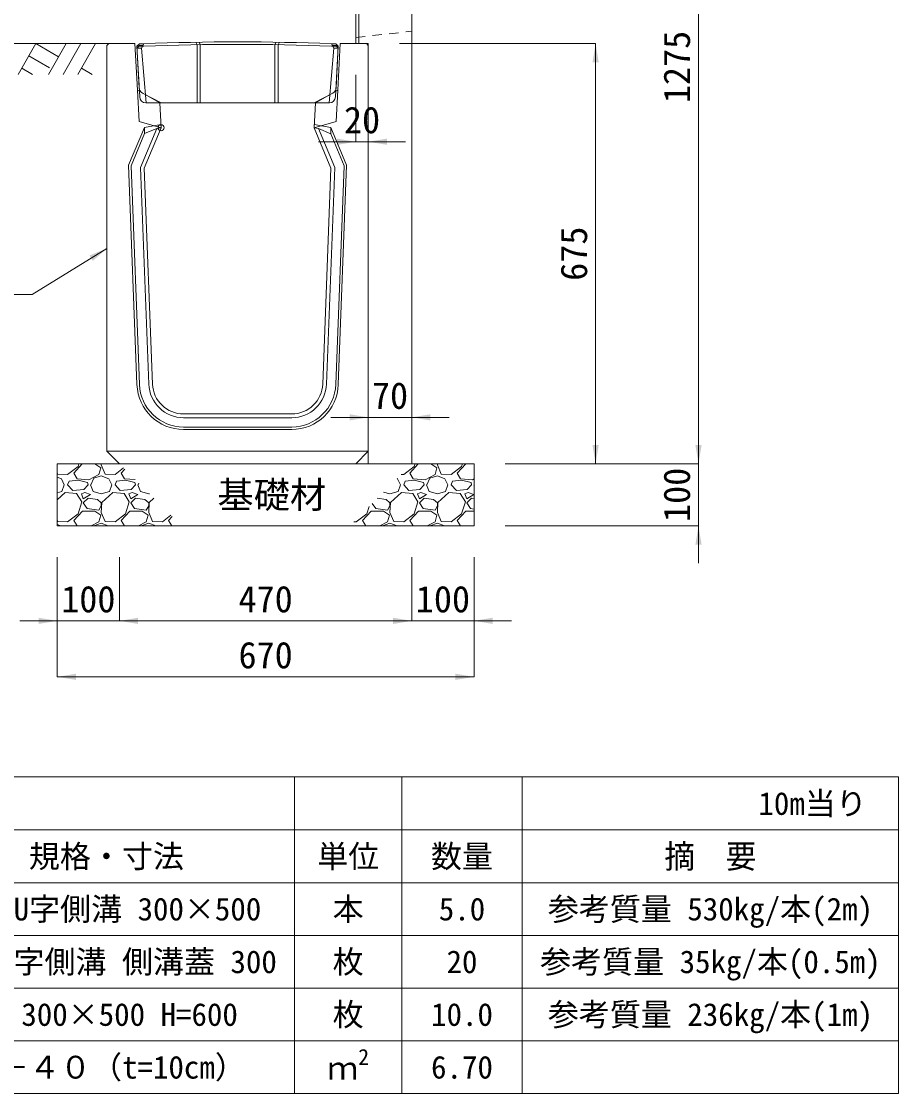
# Model space of a CAD drawing. Units: millimetres at full size. Extents: x 187207 to 255567, y 882048 to 905686.
# Drawn here: x 203707 to 205117, y 892378 to 894101 of the extents above; entities that cross this region are included whole.
import ezdxf
from ezdxf.enums import TextEntityAlignment as Align

# ---------------------------------------------------------------- set-up
doc = ezdxf.new("R2010")
doc.units = ezdxf.units.MM
doc.header["$LTSCALE"] = 20
doc.header["$PDMODE"] = 32
doc.header["$PDSIZE"] = 10
doc.linetypes.add('DASHED', pattern=[7.5, 6, -1.5])
doc.linetypes.add('USER2', pattern=[1.35, 0.75, -0.6])
for name, color, linetype, lineweight in [('0_2', 7, 'Continuous', 20), ('Defpoints_3', 8, 'Continuous', 0), ('パネックス', 2, 'Continuous', 13), ('基礎材', 7, 'Continuous', 15), ('寸法・材料表', 7, 'Continuous', 13), ('寸法線', 7, 'Continuous', 13), ('引出線', 4, 'Continuous', 13), ('箱型U字側溝', 2, 'Continuous', 9), ('ﾊｯﾁﾝｸﾞ', 7, 'Continuous', 5)]:
    doc.layers.add(name, color=color, linetype=linetype, lineweight=lineweight)
doc.styles.add('ＭＳ ゴシック', font='')
doc.styles.add('ＭＳ Ｐゴシック', font='')
doc.styles.get('ＭＳ ゴシック').set_extended_font_data('MS Gothic')
doc.styles.get('ＭＳ Ｐゴシック').set_extended_font_data('MS PGothic')

# ---------------------------------------------------------------- blocks, each defined once
blk = doc.blocks.new('filled_arrow')
at = {"color": 0, "linetype": 'Continuous', "lineweight": -2}
blk.add_solid([(7.5, 1.25), (0, 0), (7.5, -1.25)], dxfattribs=at)

msp = doc.modelspace()

# ---------------------------------------------------------------- linework, layer by layer
at = {"layer": '0_2'}
msp.add_line((203847.37, 894065.37), (203447.37, 894065.37), dxfattribs=at)
at = {"layer": 'Defpoints_3'}
for p, q in [((203177.92, 892887.01), (205116.83, 892887.01)), ((204145.92, 892887.01), (204145.92, 892801.83)), ((204318.23, 892887.01), (204318.23, 892801.83)), ((204511.83, 892887.01), (204511.83, 892801.83)), ((205116.83, 892887.01), (205116.83, 892801.83))]:
    msp.add_line(p, q, dxfattribs=at)
at = {"layer": 'パネックス', "lineweight": 5}
msp.add_line((204249.37, 894665.37), (204249.37, 894065.37), dxfattribs=at)
at = {"layer": 'パネックス'}
for p, q in [((204334.37, 894665.37), (204334.37, 893390.37)), ((204244.37, 894065.37), (204244.37, 894660.37)), ((204264.37, 894065.37), (204244.37, 894065.37)), ((204264.37, 893390.37), (204264.37, 894065.37)), ((204334.37, 893390.37), (204264.37, 893390.37))]:
    msp.add_line(p, q, dxfattribs=at)
at = {"layer": 'パネックス', "linetype": 'USER2', "lineweight": 9}
msp.add_line((204244.37, 894075.37), (204334.37, 894085.37), dxfattribs=at)
at = {"layer": '基礎材'}
for p, q in [((203764.37, 893390.37), (204434.37, 893390.37)), ((203764.37, 893390.37), (203764.37, 893290.37)), ((204434.37, 893390.37), (204434.37, 893290.37)), ((203764.37, 893290.37), (204434.37, 893290.37))]:
    msp.add_line(p, q, dxfattribs=at)
at = {"layer": '寸法・材料表'}
for p, q in [((203177.92, 892801.83), (205116.83, 892801.83)), ((204145.92, 892801.83), (204145.92, 892378.33)), ((204318.23, 892801.83), (204318.23, 892378.33)), ((204511.83, 892801.83), (204511.83, 892378.33)), ((205116.83, 892801.83), (205116.83, 892378.33)), ((203177.92, 892717.13), (205116.83, 892717.13)), ((203177.92, 892632.43), (205116.83, 892632.43)), ((203177.92, 892547.73), (205116.83, 892547.73)), ((203177.92, 892463.03), (205116.83, 892463.03)), ((203177.92, 892378.33), (205116.83, 892378.33))]:
    msp.add_line(p, q, dxfattribs=at)
at = {"layer": '寸法線'}
for p, q in [((204795.22, 893390.37), (204795.22, 894665.37)), ((203797.37, 894065.37), (203684.37, 894065.37)), ((204314.37, 894065.37), (204629.81, 894065.37)), ((204629.81, 894065.37), (204629.81, 893390.37)), ((204244.37, 894015.37), (204244.37, 893907.78)), ((204264.37, 894015.37), (204264.37, 893907.78)), ((204324.37, 893907.78), (204184.37, 893907.78)), ((204204.37, 893464.89), (204394.37, 893464.89)), ((204264.37, 893415.37), (204264.37, 893464.89)), ((204334.37, 893415.37), (204334.37, 893464.89)), ((204795.22, 893450.37), (204795.22, 893230.37)), ((204484.37, 893390.37), (204795.22, 893390.37)), ((204484.37, 893390.37), (204629.81, 893390.37)), ((204484.37, 893390.37), (204795.22, 893390.37)), ((204484.37, 893290.37), (204795.22, 893290.37)), ((203764.37, 893240.37), (203764.37, 893137.9)), ((203764.37, 893240.37), (203764.37, 893047.93)), ((203864.37, 893240.37), (203864.37, 893137.9)), ((203864.37, 893240.37), (203864.37, 893137.9)), ((204334.37, 893240.37), (204334.37, 893137.9)), ((204334.37, 893240.37), (204334.37, 893137.9)), ((204434.37, 893240.37), (204434.37, 893137.9)), ((204434.37, 893240.37), (204434.37, 893047.93)), ((203704.37, 893137.9), (203924.37, 893137.9)), ((203864.37, 893137.9), (204334.37, 893137.9)), ((204274.37, 893137.9), (204494.37, 893137.9)), ((204434.37, 893047.93), (203764.37, 893047.93))]:
    msp.add_line(p, q, dxfattribs=at)
at = {"layer": '引出線'}
msp.add_lwpolyline([(203844.37, 893736.37), (203724.16, 893662.09), (203384.16, 893662.09)], dxfattribs=at)
at = {"layer": '箱型U字側溝'}
for p, q in [((203892.58, 894061.23), (203903.44, 894061.23)), ((204205.28, 894061.23), (204216.15, 894061.23)), ((203904.49, 893930.83), (203904.62, 893920.71)), ((203924.38, 893929.17), (203931.37, 893930.37)), ((204184.37, 893929.17), (204177.37, 893930.37)), ((204204.25, 893930.83), (204204.13, 893920.71)), ((203898.33, 893866.46), (203911.55, 893518.25)), ((203917.55, 893518.47), (203904.37, 893865.37)), ((204141.24, 893470.37), (203967.51, 893470.37)), ((203967.51, 893464.37), (204141.24, 893464.37)), ((204141.24, 893449.37), (203967.51, 893449.37)), ((203967.51, 893445.37), (204141.24, 893445.37)), ((203844.37, 893410.37), (204264.37, 893410.37))]:
    msp.add_line(p, q, dxfattribs=at)
at = {"layer": '箱型U字側溝', "lineweight": 18}
msp.add_line((203906.91, 893970.23), (204201.81, 893970.23), dxfattribs=at)
at = {"layer": '箱型U字側溝', "lineweight": 13}
msp.add_line((204141.24, 893470.37), (203967.51, 893470.37), dxfattribs=at)
for points in [[(203929.37, 893970.37), (203893.37, 893990.37), (203889.37, 894065.37), (203847.37, 894065.37), (203844.37, 894062.37), (203844.37, 893410.37), (203864.37, 893390.37), (204244.37, 893390.37), (204264.37, 893410.37), (204264.37, 894062.37), (204261.37, 894065.37), (204219.37, 894065.37), (204215.37, 893990.37), (204179.37, 893970.37), (204177.37, 893930.37), (204204.37, 893865.37), (204191.2, 893518.47)], [(203917.55, 893518.47), (203904.37, 893865.37), (203931.37, 893930.37), (203929.37, 893970.37)]]:
    msp.add_lwpolyline(points, dxfattribs=at)
at = {"layer": '箱型U字側溝', "lineweight": 18}
for points in [[(203896.15, 893994.19), (203892.58, 894061.23), (203896.36, 894065.23)], [(203903.36, 894065.23), (203896.36, 894065.23), (203892.58, 894061.23), (203896.92, 893979.69)], [(204211.8, 893979.69), (204216.15, 894061.23), (204212.36, 894065.23), (204205.36, 894065.23)], [(204212.36, 894065.23), (204216.15, 894061.23), (204212.57, 893994.19)], [(204207.24, 893985.87), (204177.46, 893970.23), (203931.27, 893970.23), (203901.49, 893985.87)]]:
    msp.add_lwpolyline(points, dxfattribs=at)
at = {"layer": '箱型U字側溝', "color": 5}
for points in [[(203896.36, 894062.32), (203901.74, 894062.23), (203899.58, 894058.23), (203892.73, 894058.34)], [(204212.36, 894062.32), (204206.98, 894062.23), (204209.15, 894058.23), (204215.99, 894058.34)]]:
    msp.add_lwpolyline(points, close=True, dxfattribs=at)
at = {"layer": '箱型U字側溝', "color": 5, "linetype": 'DASHED'}
for points in [[(203907.43, 893970.23), (203899.58, 894058.23), (203903.36, 894065.23)], [(204201.3, 893970.23), (204209.15, 894058.23), (204205.36, 894065.23)]]:
    msp.add_lwpolyline(points, dxfattribs=at)
at = {"layer": '箱型U字側溝'}
for points in [[(203987.3, 894067.64), (203989.36, 894063.67), (203989.36, 893970.23)], [(203994.36, 893970.23), (203994.36, 894063.75), (203992.3, 894067.72)], [(204114.36, 893970.23), (204114.36, 894063.75), (204116.42, 894067.72)], [(204119.36, 893970.23), (204119.36, 894063.67), (204121.42, 894067.64)], [(203904.37, 893865.37), (203931.37, 893930.37), (203931.12, 893935.4), (203904.49, 893930.83), (203879.18, 893869.9), (203892.56, 893517.52)], [(203896.56, 893517.68), (203883.21, 893869.17), (203904.67, 893920.83), (203924.38, 893929.17), (203898.33, 893866.46)], [(204216.18, 893517.52), (204229.56, 893869.9), (204204.25, 893930.83), (204177.63, 893935.4), (204177.37, 893930.37), (204204.37, 893865.37), (204191.2, 893518.47)], [(204197.2, 893518.25), (204210.42, 893866.46), (204184.37, 893929.17), (204204.13, 893920.71), (204225.53, 893869.17), (204212.19, 893517.68)]]:
    msp.add_lwpolyline(points, dxfattribs=at)
at = {"layer": '箱型U字側溝', "linetype": 'DASHED', "lineweight": 13}
for points in [[(203931.37, 893930.37), (203896.04, 893940.37), (203893.37, 893990.37)], [(204177.37, 893930.37), (204212.71, 893940.37), (204215.37, 893990.37)]]:
    msp.add_lwpolyline(points, dxfattribs=at)
at = {"layer": '箱型U字側溝', "lineweight": 18}
for centre, radius, start, end in [((204054.36, 890266.56), 3801.67, 87.72365, 92.27635), ((203906.14, 893994.72), 10, 183.05288, 242.29297), ((204202.59, 893994.72), 10, 297.70703, 356.94712), ((203906.91, 893980.23), 10, 183.05288, 270), ((204201.81, 893980.23), 10, 270, 356.94712)]:
    msp.add_arc(centre, radius, start, end, dxfattribs=at)
at = {"layer": '箱型U字側溝'}
for centre, radius, start, end in [((204054.36, 890266.56), 3797.67, 87.72245, 92.27755), ((203967.51, 893520.37), 75, 182.17474, 270), ((203967.51, 893520.37), 71, 182.17474, 270), ((203967.51, 893520.37), 56, 182.17474, 270), ((203967.51, 893520.37), 50, 182.17474, 270), ((204141.24, 893520.37), 50, 270, 357.82526), ((204141.24, 893520.37), 56, 270, 357.82526), ((204141.24, 893520.37), 71, 270, 357.82526), ((204141.24, 893520.37), 75, 270, 357.82526)]:
    msp.add_arc(centre, radius, start, end, dxfattribs=at)
at = {"layer": '箱型U字側溝', "lineweight": 13}
for centre, start, end in [((203967.51, 893520.37), 182.17474, 270), ((204141.24, 893520.37), 270, 357.82526)]:
    msp.add_arc(centre, 50, start, end, dxfattribs=at)
at = {"layer": '箱型U字側溝'}
msp.add_point((203931.37, 893930.37), dxfattribs=at)
at = {"layer": 'ﾊｯﾁﾝｸﾞ', "lineweight": 9}
for p, q in [((203730.06, 894065.37), (203701.41, 894015.75)), ((203730.06, 894065.37), (203766.62, 894044.26)), ((203778.81, 894065.37), (203750.16, 894015.75)), ((203802.43, 894065.37), (203773.79, 894015.75)), ((203826.06, 894065.37), (203797.41, 894015.75)), ((203718.63, 894045.59), (203752.05, 894026.3)), ((203707.21, 894025.8), (203724.63, 894015.75)), ((203803.21, 894025.8), (203820.63, 894015.75))]:
    msp.add_line(p, q, dxfattribs=at)
at = {"layer": 'ﾊｯﾁﾝｸﾞ'}
for p, q in [((203791.02, 893375.37), (203804.52, 893390.37)), ((203797.88, 893386.04), (203799.26, 893390.37)), ((203824.9, 893390.37), (203834.45, 893383.75)), ((203835.31, 893390.37), (203835.21, 893388.33)), ((204331.28, 893375.37), (204344.78, 893390.37)), ((204338.14, 893386.04), (204339.53, 893390.37)), ((204365.16, 893390.37), (204374.72, 893383.75)), ((204375.58, 893390.37), (204375.48, 893388.33)), ((204407.48, 893375.37), (204420.98, 893390.37)), ((204414.34, 893386.04), (204415.73, 893390.37)), ((203764.37, 893375.6), (203765.11, 893373.85)), ((203765.11, 893373.85), (203781.11, 893373.09)), ((203781.11, 893373.09), (203797.88, 893386.04)), ((203796.35, 893366.23), (203791.02, 893375.37)), ((203834.45, 893383.75), (203831.4, 893373.09)), ((203835.21, 893388.33), (203841.31, 893373.85)), ((203841.31, 893373.85), (203857.31, 893373.09)), ((203857.31, 893373.09), (203871.05, 893383.7)), ((203867.22, 893375.37), (203872.98, 893381.77)), ((203872.55, 893366.23), (203867.22, 893375.37)), ((204317.31, 893373.28), (204321.38, 893373.09)), ((204321.38, 893373.09), (204338.14, 893386.04)), ((204336.62, 893366.23), (204331.28, 893375.37)), ((204374.72, 893383.75), (204371.67, 893373.09)), ((204375.48, 893388.33), (204381.57, 893373.85)), ((204381.57, 893373.85), (204397.58, 893373.09)), ((204397.58, 893373.09), (204414.34, 893386.04)), ((204412.82, 893366.23), (204407.48, 893375.37)), ((203764.37, 893368.79), (203771.21, 893366.23)), ((203771.21, 893366.23), (203775.78, 893356.32)), ((203771.97, 893345.65), (203775.78, 893356.32)), ((203781.11, 893356.32), (203783.4, 893362.42)), ((203789.49, 893347.18), (203781.11, 893356.32)), ((203797.88, 893363.94), (203783.4, 893362.42)), ((203815.4, 893364.7), (203796.35, 893366.23)), ((203813.12, 893360.13), (203797.88, 893363.94)), ((203813.88, 893356.32), (203807.02, 893348.7)), ((203813.88, 893356.32), (203813.12, 893360.13)), ((203831.4, 893373.09), (203815.4, 893364.7)), ((203817.69, 893356.32), (203822.26, 893345.65)), ((203818.45, 893356.32), (203823.02, 893366.99)), ((203823.02, 893366.99), (203835.21, 893370.8)), ((203835.21, 893370.8), (203847.41, 893366.23)), ((203847.41, 893366.23), (203851.98, 893356.32)), ((203848.17, 893345.65), (203851.98, 893356.32)), ((203857.31, 893356.32), (203859.6, 893362.42)), ((203865.69, 893347.18), (203857.31, 893356.32)), ((203874.08, 893363.94), (203859.6, 893362.42)), ((203889.9, 893364.84), (203872.55, 893366.23)), ((203889.32, 893360.13), (203874.08, 893363.94)), ((203890.08, 893356.32), (203883.22, 893348.7)), ((203890.08, 893356.32), (203889.32, 893360.13)), ((203893.89, 893356.32), (203898.46, 893345.65)), ((203894.65, 893356.32), (203895.78, 893358.96)), ((204310.59, 893366.56), (204311.47, 893366.23)), ((204311.47, 893366.23), (204316.04, 893356.32)), ((204312.23, 893345.65), (204316.04, 893356.32)), ((204321.38, 893356.32), (204323.66, 893362.42)), ((204329.76, 893347.18), (204321.38, 893356.32)), ((204338.14, 893363.94), (204323.66, 893362.42)), ((204355.67, 893364.7), (204336.62, 893366.23)), ((204353.38, 893360.13), (204338.14, 893363.94)), ((204354.14, 893356.32), (204347.28, 893348.7)), ((204354.14, 893356.32), (204353.38, 893360.13)), ((204371.67, 893373.09), (204355.67, 893364.7)), ((204357.95, 893356.32), (204362.52, 893345.65)), ((204358.71, 893356.32), (204363.29, 893366.99)), ((204363.29, 893366.99), (204375.48, 893370.8)), ((204375.48, 893370.8), (204387.67, 893366.23)), ((204387.67, 893366.23), (204392.24, 893356.32)), ((204388.43, 893345.65), (204392.24, 893356.32)), ((204397.58, 893356.32), (204399.86, 893362.42)), ((204405.96, 893347.18), (204397.58, 893356.32)), ((204414.34, 893363.94), (204399.86, 893362.42)), ((204431.87, 893364.7), (204412.82, 893366.23)), ((204429.58, 893360.13), (204414.34, 893363.94)), ((204430.34, 893356.32), (204423.48, 893348.7)), ((204430.34, 893356.32), (204429.58, 893360.13)), ((204434.37, 893366.02), (204431.87, 893364.7)), ((204434.15, 893356.32), (204434.37, 893355.8)), ((203764.37, 893343.42), (203771.97, 893345.65)), ((203777.3, 893344.13), (203764.37, 893332.33)), ((203795.59, 893342.61), (203777.3, 893344.13)), ((203807.02, 893348.7), (203789.49, 893347.18)), ((203803.97, 893328.89), (203795.59, 893342.61)), ((203808.54, 893344.13), (203803.21, 893341.84)), ((203803.21, 893341.84), (203806.26, 893334.22)), ((203806.26, 893334.22), (203817.69, 893341.08)), ((203817.69, 893341.08), (203808.54, 893344.13)), ((203822.26, 893345.65), (203835.21, 893341.84)), ((203835.21, 893341.84), (203848.17, 893345.65)), ((203853.5, 893344.13), (203835.98, 893328.13)), ((203871.79, 893342.61), (203853.5, 893344.13)), ((203883.22, 893348.7), (203865.69, 893347.18)), ((203880.17, 893328.89), (203871.79, 893342.61)), ((203884.74, 893344.13), (203879.41, 893341.84)), ((203879.41, 893341.84), (203882.46, 893334.22)), ((203882.46, 893334.22), (203893.89, 893341.08)), ((203893.89, 893341.08), (203884.74, 893344.13)), ((203898.46, 893345.65), (203911.41, 893341.84)), ((203911.41, 893341.84), (203912.56, 893342.18)), ((204288.92, 893344.89), (204299.28, 893341.84)), ((204299.28, 893341.84), (204312.23, 893345.65)), ((204317.57, 893344.13), (204300.04, 893328.13)), ((204335.85, 893342.61), (204317.57, 893344.13)), ((204347.28, 893348.7), (204329.76, 893347.18)), ((204344.24, 893328.89), (204335.85, 893342.61)), ((204348.81, 893344.13), (204343.47, 893341.84)), ((204343.47, 893341.84), (204346.52, 893334.22)), ((204346.52, 893334.22), (204357.95, 893341.08)), ((204357.95, 893341.08), (204348.81, 893344.13)), ((204362.52, 893345.65), (204375.48, 893341.84)), ((204375.48, 893341.84), (204388.43, 893345.65)), ((204393.77, 893344.13), (204376.24, 893328.13)), ((204412.05, 893342.61), (204393.77, 893344.13)), ((204423.48, 893348.7), (204405.96, 893347.18)), ((204420.44, 893328.89), (204412.05, 893342.61)), ((204425.01, 893344.13), (204419.67, 893341.84)), ((204419.67, 893341.84), (204422.72, 893334.22)), ((204422.72, 893334.22), (204434.15, 893341.08)), ((204434.15, 893341.08), (204425.01, 893344.13)), ((203797.88, 893309.84), (203803.97, 893328.89)), ((203813.88, 893334.99), (203806.26, 893327.37)), ((203806.26, 893327.37), (203812.35, 893318.22)), ((203829.12, 893332.7), (203813.88, 893334.99)), ((203835.21, 893327.37), (203829.12, 893332.7)), ((203831.4, 893315.94), (203835.21, 893322.79)), ((203835.98, 893328.13), (203835.21, 893312.13)), ((203835.21, 893322.79), (203835.21, 893327.37)), ((203874.08, 893309.84), (203880.17, 893328.89)), ((203890.08, 893334.99), (203882.46, 893327.37)), ((203882.46, 893327.37), (203888.55, 893318.22)), ((203905.32, 893332.7), (203890.08, 893334.99)), ((203911.41, 893327.37), (203905.32, 893332.7)), ((203907.6, 893315.94), (203911.41, 893322.79)), ((203912.18, 893328.13), (203911.41, 893312.13)), ((203911.41, 893322.79), (203911.41, 893327.37)), ((203919.72, 893335.02), (203912.18, 893328.13)), ((204261.94, 893309.84), (204265.74, 893321.71)), ((204270.75, 893326.72), (204276.42, 893318.22)), ((204293.18, 893332.7), (204278.88, 893334.85)), ((204299.28, 893327.37), (204293.18, 893332.7)), ((204295.47, 893315.94), (204299.28, 893322.79)), ((204300.04, 893328.13), (204299.28, 893312.13)), ((204299.28, 893322.79), (204299.28, 893327.37)), ((204338.14, 893309.84), (204344.24, 893328.89)), ((204354.14, 893334.99), (204346.52, 893327.37)), ((204346.52, 893327.37), (204352.62, 893318.22)), ((204369.38, 893332.7), (204354.14, 893334.99)), ((204375.48, 893327.37), (204369.38, 893332.7)), ((204371.67, 893315.94), (204375.48, 893322.79)), ((204376.24, 893328.13), (204375.48, 893312.13)), ((204375.48, 893322.79), (204375.48, 893327.37)), ((204414.34, 893309.84), (204420.44, 893328.89)), ((204430.34, 893334.99), (204422.72, 893327.37)), ((204422.72, 893327.37), (204428.82, 893318.22)), ((204434.37, 893334.38), (204430.34, 893334.99)), ((203781.11, 893296.89), (203797.88, 893309.84)), ((203791.02, 893299.17), (203804.73, 893314.41)), ((203804.73, 893314.41), (203824.55, 893314.41)), ((203812.35, 893318.22), (203831.4, 893315.94)), ((203824.55, 893314.41), (203834.45, 893307.55)), ((203834.45, 893307.55), (203831.4, 893296.89)), ((203835.21, 893312.13), (203841.31, 893297.65)), ((203857.31, 893296.89), (203874.08, 893309.84)), ((203867.22, 893299.17), (203880.93, 893314.41)), ((203880.93, 893314.41), (203900.75, 893314.41)), ((203888.55, 893318.22), (203907.6, 893315.94)), ((203900.75, 893314.41), (203910.65, 893307.55)), ((203910.65, 893307.55), (203907.6, 893296.89)), ((203911.41, 893312.13), (203917.51, 893297.65)), ((203933.51, 893296.89), (203947.25, 893307.5)), ((203943.42, 893299.17), (203949.18, 893305.57)), ((204245.18, 893296.89), (204261.94, 893309.84)), ((204255.08, 893299.17), (204268.8, 893314.41)), ((204268.8, 893314.41), (204288.61, 893314.41)), ((204276.42, 893318.22), (204295.47, 893315.94)), ((204288.61, 893314.41), (204298.52, 893307.55)), ((204298.52, 893307.55), (204295.47, 893296.89)), ((204299.28, 893312.13), (204305.37, 893297.65)), ((204321.38, 893296.89), (204338.14, 893309.84)), ((204331.28, 893299.17), (204345, 893314.41)), ((204345, 893314.41), (204364.81, 893314.41)), ((204352.62, 893318.22), (204371.67, 893315.94)), ((204364.81, 893314.41), (204374.72, 893307.55)), ((204374.72, 893307.55), (204371.67, 893296.89)), ((204375.48, 893312.13), (204381.57, 893297.65)), ((204397.58, 893296.89), (204414.34, 893309.84)), ((204407.48, 893299.17), (204421.2, 893314.41)), ((204421.2, 893314.41), (204434.37, 893314.41)), ((204428.82, 893318.22), (204434.37, 893317.56)), ((203764.37, 893299.4), (203765.11, 893297.65)), ((203764.37, 893292.59), (203770.29, 893290.37)), ((203765.11, 893297.65), (203781.11, 893296.89)), ((203796.15, 893290.37), (203791.02, 893299.17)), ((203831.4, 893296.89), (203818.97, 893290.37)), ((203822.84, 893290.37), (203823.02, 893290.79)), ((203823.02, 893290.79), (203835.21, 893294.6)), ((203835.21, 893294.6), (203846.49, 893290.37)), ((203841.31, 893297.65), (203857.31, 893296.89)), ((203872.35, 893290.37), (203867.22, 893299.17)), ((203907.6, 893296.89), (203895.17, 893290.37)), ((203899.04, 893290.37), (203899.22, 893290.79)), ((203899.22, 893290.79), (203911.41, 893294.6)), ((203911.41, 893294.6), (203922.69, 893290.37)), ((203917.51, 893297.65), (203933.51, 893296.89)), ((203948.55, 893290.37), (203943.42, 893299.17)), ((204241.11, 893297.08), (204245.18, 893296.89)), ((204260.22, 893290.37), (204255.08, 893299.17)), ((204295.47, 893296.89), (204283.03, 893290.37)), ((204286.91, 893290.37), (204287.09, 893290.79)), ((204287.09, 893290.79), (204299.28, 893294.6)), ((204299.28, 893294.6), (204310.56, 893290.37)), ((204305.37, 893297.65), (204321.38, 893296.89)), ((204336.42, 893290.37), (204331.28, 893299.17)), ((204371.67, 893296.89), (204359.23, 893290.37)), ((204363.11, 893290.37), (204363.29, 893290.79)), ((204363.29, 893290.79), (204375.48, 893294.6)), ((204375.48, 893294.6), (204386.76, 893290.37)), ((204381.57, 893297.65), (204397.58, 893296.89)), ((204412.62, 893290.37), (204407.48, 893299.17))]:
    msp.add_line(p, q, dxfattribs=at)

# ---------------------------------------------------------------- block references
at = {"layer": '寸法線', "xscale": 4, "yscale": 4}
for p, rotation in [((204629.81, 894065.37), 270), ((204244.37, 893907.78), 180), ((204264.37, 893464.89), 180), ((204629.81, 893390.37), 90), ((204795.22, 893390.37), 90), ((204795.22, 893390.37), 90), ((204795.22, 893290.37), 270), ((203764.37, 893137.9), 180), ((204334.37, 893137.9), 180), ((204334.37, 893137.9), 180), ((204434.37, 893047.93), 180)]:
    msp.add_blockref('filled_arrow', p, dxfattribs=dict(at, rotation=rotation))
for p in [(204264.37, 893907.78), (204334.37, 893464.89), (203864.37, 893137.9), (203864.37, 893137.9), (204434.37, 893137.9), (203764.37, 893047.93)]:
    msp.add_blockref('filled_arrow', p, dxfattribs=at)
at = {"layer": '引出線', "xscale": 4, "yscale": 4, "rotation": 211.7}
msp.add_blockref('filled_arrow', (203844.37, 893736.37), dxfattribs=at)

# ---------------------------------------------------------------- texts
at = {"layer": '寸法・材料表', "style": 'ＭＳ ゴシック'}
msp.add_text('10m当り\u3000', height=36.55, dxfattribs=at).set_placement((205115.66, 892844.42), align=Align.MIDDLE_RIGHT)
for s, p in [('規格・寸法', (203843.42, 892759.48)), ('単位', (204232.07, 892759.48)), ('数量', (204415.03, 892759.48)), ('箱型U字側溝 300×500', (203843.42, 892674.78)), ('本', (204232.07, 892674.78)), ('5.0', (204415.03, 892674.78)), ('参考質量 530kg/本(2m)', (204814.33, 892674.78)), ('箱型U字側溝 側溝蓋 300', (203843.42, 892590.08)), ('枚', (204232.07, 892590.08)), ('20', (204415.03, 892590.08)), ('参考質量 35kg/本(0.5m)', (204814.33, 892590.08)), ('枚', (204232.07, 892505.38)), ('参考質量 236kg/本(1m)', (204814.33, 892505.38)), ('HU 300×500 H=600', (203843.42, 892505.38)), ('10.0', (204415.03, 892505.38)), ('Ｃ－４０（t=10cm）', (203843.42, 892420.68)), ('6.70', (204415.03, 892420.68))]:
    msp.add_text(s, height=36.55, dxfattribs=at).set_placement(p, align=Align.MIDDLE_CENTER)
at = {"layer": '寸法・材料表', "style": 'ＭＳ Ｐゴシック', "width": 0.95}
msp.add_text('摘\u3000要', height=38.1, dxfattribs=at).set_placement((204814.33, 892759.48), align=Align.MIDDLE_CENTER)
at = {"layer": '寸法・材料表', "style": 'ＭＳ ゴシック'}
for s, height, p in [('2', 25.59, (204248.28, 892416.71)), ('ｍ', 36.55, (204198.42, 892389.76))]:
    msp.add_text(s, height=height, dxfattribs=at).set_placement(p, align=Align.BOTTOM_LEFT)
at = {"layer": '寸法線', "style": 'ＭＳ ゴシック'}
for s, p in [('1275', (204760.22, 894027.87)), ('675', (204594.81, 893727.87)), ('100', (204760.22, 893340.37))]:
    msp.add_text(s, height=42.72, rotation=90, dxfattribs=at).set_placement(p, align=Align.MIDDLE_CENTER)
for s, p in [('20', (204254.37, 893942.78)), ('70', (204299.37, 893499.89)), ('基礎材', (204109.39, 893340.37)), ('100', (203814.37, 893172.9)), ('470', (204099.37, 893172.9)), ('100', (204384.37, 893172.9)), ('670', (204099.37, 893082.93))]:
    msp.add_text(s, height=42.72, dxfattribs=at).set_placement(p, align=Align.MIDDLE_CENTER)

doc.saveas('drawing.dxf')
